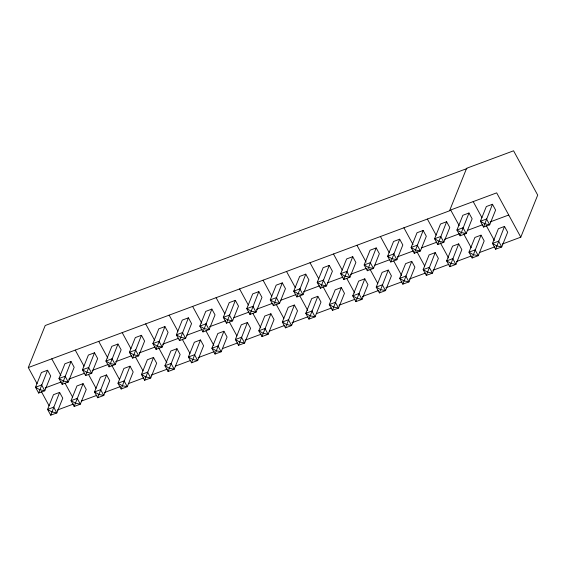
<?xml version="1.0" encoding="UTF-8"?>
<svg xmlns="http://www.w3.org/2000/svg" width="566" height="566" viewBox="0 0 566 566"><rect width="100%" height="100%" fill="white"/><g stroke="black" fill="none" stroke-linecap="round" stroke-linejoin="round"><path stroke-width="0.85" d="M38.651 393.045L47.558 370.249L50.707 376.029L44.778 390.766L38.651 393.045L35.509 387.264L41.431 372.527L47.558 370.249M50.714 415.196L59.614 392.401L62.762 398.181L56.841 412.918L50.714 415.196L47.565 409.416L53.487 394.679L59.614 392.401M62.126 384.307L71.033 361.511L74.181 367.292L68.253 382.029L62.126 384.307L58.984 378.527L64.906 363.789L71.033 361.511M74.188 406.466L83.089 383.663L86.237 389.45L80.315 404.181L74.188 406.466L71.04 400.678L76.962 385.948L83.089 383.663M85.6 375.576L94.508 352.774L97.656 358.561L91.727 373.291L85.6 375.576L82.459 369.789L88.381 355.059L94.508 352.774M97.663 397.728L106.564 374.933L109.712 380.713L103.79 395.45L97.663 397.728L94.515 391.948L100.437 377.211L106.564 374.933M109.082 366.839L117.983 344.043L121.131 349.823L115.202 364.561L109.082 366.839L105.934 361.058L111.856 346.321L117.983 344.043M121.138 388.991L130.038 366.195L133.187 371.975L127.265 386.712L121.138 388.991L117.99 383.21L123.912 368.473L130.038 366.195M132.557 358.101L141.458 335.305L144.606 341.086L138.677 355.823L132.557 358.101L129.409 352.321L135.331 337.584L141.458 335.305M144.613 380.253L153.513 357.457L156.662 363.238L150.74 377.975L144.613 380.253L141.465 374.473L147.386 359.735L153.513 357.457M156.032 349.364L164.932 326.568L168.081 332.348L162.159 347.085L156.032 349.364L152.884 343.583L158.805 328.846L164.932 326.568M168.088 371.515L176.988 348.72L180.137 354.5L174.215 369.237L168.088 371.515L164.939 365.735L170.861 350.998L176.988 348.72M179.507 340.626L188.407 317.83L191.556 323.611L185.634 338.348L179.507 340.626L176.359 334.846L182.28 320.108L188.407 317.83M191.563 362.785L200.463 339.982L203.611 345.769L197.69 360.5L191.563 362.785L188.414 356.997L194.343 342.267L200.463 339.982M202.982 331.895L211.882 309.093L215.03 314.873L209.109 329.61L202.982 331.895L199.833 326.108L205.755 311.378L211.882 309.093M215.038 354.047L223.938 331.252L227.086 337.032L221.165 351.769L215.038 354.047L211.889 348.267L217.818 333.53L223.938 331.252M226.457 323.158L235.357 300.362L238.505 306.142L232.584 320.872L226.457 323.158L223.308 317.377L229.23 302.64L235.357 300.362M238.512 345.31L247.42 322.514L250.561 328.294L244.639 343.031L238.512 345.31L235.364 339.529L241.293 324.792L247.42 322.514M249.931 314.42L258.832 291.624L261.98 297.405L256.058 312.142L249.931 314.42L246.783 308.64L252.705 293.903L258.832 291.624M261.987 336.572L270.895 313.776L274.036 319.557L268.114 334.294L261.987 336.572L258.839 330.792L264.768 316.054L270.895 313.776M273.406 305.682L282.307 282.887L285.455 288.667L279.533 303.404L273.406 305.682L270.258 299.902L276.187 285.165L282.307 282.887M285.462 327.834L294.37 305.039L297.511 310.819L291.589 325.556L285.462 327.834L282.321 322.054L288.243 307.317L294.37 305.039M296.881 296.945L305.781 274.149L308.93 279.929L303.008 294.667L296.881 296.945L293.733 291.165L299.662 276.427L305.781 274.149M308.937 319.104L317.844 296.301L320.993 302.081L315.064 316.819L308.937 319.104L305.796 313.316L311.717 298.586L317.844 296.301M320.356 288.207L329.263 265.412L332.405 271.192L326.483 285.929L320.356 288.207L317.208 282.427L323.136 267.697L329.263 265.412M332.412 310.366L341.319 287.57L344.468 293.351L338.539 308.081L332.412 310.366L329.27 304.586L335.192 289.849L341.319 287.57M343.831 279.477L352.738 256.681L355.88 262.461L349.958 277.191L343.831 279.477L340.682 273.696L346.611 258.959L352.738 256.681M355.887 301.628L364.794 278.833L367.942 284.613L362.014 299.35L355.887 301.628L352.745 295.848L358.667 281.111L364.794 278.833M367.306 270.739L376.213 247.943L379.354 253.724L373.433 268.461L367.306 270.739L364.157 264.959L370.086 250.222L376.213 247.943M379.369 292.891L388.269 270.095L391.417 275.875L385.488 290.613L379.369 292.891L376.22 287.111L382.142 272.373L388.269 270.095M390.781 262.001L399.688 239.206L402.829 244.986L396.908 259.723L390.781 262.001L387.639 256.221L393.561 241.484L399.688 239.206M402.843 284.153L411.744 261.358L414.892 267.138L408.963 281.875L402.843 284.153L399.695 278.373L405.617 263.636L411.744 261.358M414.255 253.264L423.163 230.468L426.311 236.248L420.382 250.986L414.255 253.264L411.114 247.484L417.036 232.746L423.163 230.468M426.318 275.416L435.219 252.62L438.367 258.4L432.445 273.137L426.318 275.416L423.17 269.635L429.092 254.905L435.219 252.62M437.73 244.526L446.638 221.73L449.786 227.511L443.857 242.248L437.73 244.526L434.589 238.746L440.511 224.016L446.638 221.73M460.08 235.81L468.981 213.014L472.129 218.794L466.207 233.532L460.08 235.81L456.932 230.029L462.854 215.292L468.981 213.014M449.793 266.685L458.693 243.889L461.842 249.67L455.92 264.4L449.793 266.685L446.645 260.905L452.567 246.168L458.693 243.889M472.136 257.962L481.036 235.166L484.185 240.946L478.263 255.683L472.136 257.962L468.988 252.181L474.916 237.444L481.036 235.166M483.555 227.072L492.455 204.276L495.604 210.057L489.682 224.794L483.555 227.072L480.407 221.292L486.328 206.555L492.455 204.276M495.611 249.224L504.511 226.428L507.66 232.209L501.738 246.946L495.611 249.224L492.462 243.444L498.391 228.714L504.511 226.428M37.031 383.614L28.3 367.567L45.209 325.507L466.957 168.555M520.791 237.168L537.7 195.107L513.581 150.804L466.632 168.272L449.722 210.333L496.672 192.865L520.791 237.168L502.176 244.102M28.3 367.567L450.854 210.319L459.175 225.593M467.452 230.383L482.826 224.652M490.114 221.943L508.735 215.016M45.216 387.915L61.404 381.894M68.691 379.178L84.879 373.157M92.166 370.447L108.354 364.419M115.641 361.709L131.828 355.681M139.116 352.972L155.303 346.944M162.591 344.234L178.778 338.213M186.879 335.199L202.26 329.476M209.54 326.766L225.735 320.738M233.829 317.724L249.21 312M256.49 309.291L272.685 303.263M280.778 300.256L296.16 294.532M303.447 291.815L319.634 285.795M327.728 282.781L343.109 277.057M350.396 274.347L366.584 268.319M374.678 265.305L390.059 259.582M397.346 256.872L413.534 250.851M421.628 247.837L437.009 242.114M444.296 239.404L459.677 233.68M479.508 252.535L494.889 246.811M57.272 410.067L73.46 404.046M81.561 401.032L96.935 395.309M104.222 392.599L120.416 386.571M128.51 383.557L143.891 377.833M151.172 375.124L167.366 369.103M175.46 366.089L190.841 360.365M198.121 357.655L214.316 351.627M222.41 348.614L237.791 342.89M245.078 340.18L261.266 334.152M269.359 331.145L284.74 325.422M292.028 322.705L308.215 316.684M316.309 313.67L331.69 307.946M338.977 305.237L355.165 299.209M362.452 296.499L378.64 290.471M385.927 287.761L402.115 281.741M409.402 279.024L425.59 273.003M432.877 270.293L449.064 264.265M456.352 261.556L470.926 256.129M473.197 201.602L481.935 217.641M486.088 225.282L494.408 240.557M463.745 233.999L471.23 247.752M427.38 219.056L436.11 235.095M440.27 242.736L448.583 258.011M403.905 227.794L413.053 244.597M416.795 251.474L424.691 265.985M380.43 236.524L389.16 252.57M393.738 260.976L401.634 275.486M356.955 245.262L366.103 262.072M369.846 268.942L377.741 283.46M333.48 254L342.211 270.039M346.781 278.444L354.684 292.962M310.005 262.737L318.736 278.776M322.896 286.417L330.792 300.928M286.53 271.475L295.261 287.514M299.831 295.919L307.734 310.43M263.056 280.205L271.786 296.251M275.939 303.892L283.842 318.403M239.581 288.943L248.311 304.989M252.882 313.387L260.785 327.905M216.106 297.681L224.836 313.72M229.407 322.125L236.892 335.879M192.624 306.418L201.772 323.221M205.932 330.862L213.835 345.373M169.149 315.156L177.887 331.195M182.457 339.6L189.943 353.347M145.674 323.886L154.822 340.697M158.565 347.574L166.885 362.848M122.199 332.624L130.93 348.67M135.507 357.068L142.993 370.822M98.725 341.362L107.873 358.165M111.615 365.042L119.518 379.56M75.25 350.099L83.98 366.138M88.558 374.543L96.043 388.297M51.775 358.837L60.923 375.64M65.083 383.281L72.568 397.028M41.191 391.255L49.086 405.765M463.059 227.751L456.932 230.029L461.248 232.52L466.207 233.532L463.059 227.751M486.534 219.014L480.407 221.292L484.722 223.782L489.682 224.794L486.534 219.014M41.629 384.986L35.509 387.264L39.818 389.755L44.778 390.766L41.629 384.986M65.111 376.248L58.984 378.527L63.293 381.017L68.253 382.029L65.111 376.248M88.586 367.511L82.459 369.789L86.768 372.279L91.727 373.291L88.586 367.511M112.061 358.773L105.934 361.058L110.243 363.549L115.202 364.561L112.061 358.773M135.536 350.043L129.409 352.321L133.718 354.811L138.677 355.823L135.536 350.043M159.011 341.305L152.884 343.583L157.192 346.074L162.159 347.085L159.011 341.305M182.485 332.567L176.359 334.846L180.674 337.336L185.634 338.348L182.485 332.567M205.96 323.83L199.833 326.108L204.149 328.598L209.109 329.61L205.96 323.83M229.435 315.092L223.308 317.377L227.624 319.868L232.584 320.872L229.435 315.092M252.91 306.362L246.783 308.64L251.099 311.13L256.058 312.142L252.91 306.362M276.385 297.624L270.258 299.902L274.574 302.393L279.533 303.404L276.385 297.624M299.86 288.886L293.733 291.165L298.049 293.655L303.008 294.667L299.86 288.886M323.335 280.149L317.208 282.427L321.523 284.917L326.483 285.929L323.335 280.149M346.809 271.411L340.682 273.696L344.998 276.18L349.958 277.191L346.809 271.411M370.284 262.681L364.157 264.959L368.473 267.449L373.433 268.461L370.284 262.681M393.759 253.943L387.639 256.221L391.948 258.712L396.908 259.723L393.759 253.943M417.234 245.205L411.114 247.484L415.423 249.974L420.382 250.986L417.234 245.205M440.716 236.468L434.589 238.746L438.898 241.236L443.857 242.248L440.716 236.468M475.115 249.903L468.988 252.181L473.303 254.672L478.263 255.683L475.115 249.903M498.589 241.166L492.462 243.444L496.778 245.934L501.738 246.946L498.589 241.166M53.692 407.138L47.565 409.416L51.874 411.907L56.841 412.918L53.692 407.138M77.167 398.4L71.04 400.678L75.356 403.169L80.315 404.181L77.167 398.4M100.642 389.663L94.515 391.948L98.831 394.438L103.79 395.45L100.642 389.663M124.117 380.932L117.99 383.21L122.306 385.701L127.265 386.712L124.117 380.932M147.592 372.195L141.465 374.473L145.78 376.963L150.74 377.975L147.592 372.195M171.066 363.457L164.939 365.735L169.255 368.225L174.215 369.237L171.066 363.457M194.541 354.719L188.414 356.997L192.73 359.488L197.69 360.5L194.541 354.719M218.016 345.982L211.889 348.267L216.205 350.757L221.165 351.769L218.016 345.982M241.491 337.251L235.364 339.529L239.68 342.02L244.639 343.031L241.491 337.251M264.966 328.513L258.839 330.792L263.155 333.282L268.114 334.294L264.966 328.513M288.441 319.776L282.321 322.054L286.629 324.544L291.589 325.556L288.441 319.776M311.916 311.038L305.796 313.316L310.104 315.807L315.064 316.819L311.916 311.038M335.397 302.301L329.27 304.586L333.579 307.076L338.539 308.081L335.397 302.301M358.872 293.57L352.745 295.848L357.054 298.339L362.014 299.35L358.872 293.57M382.347 284.832L376.22 287.111L380.529 289.601L385.488 290.613L382.347 284.832M405.822 276.095L399.695 278.373L404.004 280.863L408.963 281.875L405.822 276.095M429.297 267.357L423.17 269.635L427.479 272.126L432.445 273.137L429.297 267.357M452.772 258.62L446.645 260.905L450.96 263.388L455.92 264.4L452.772 258.62"/></g></svg>
